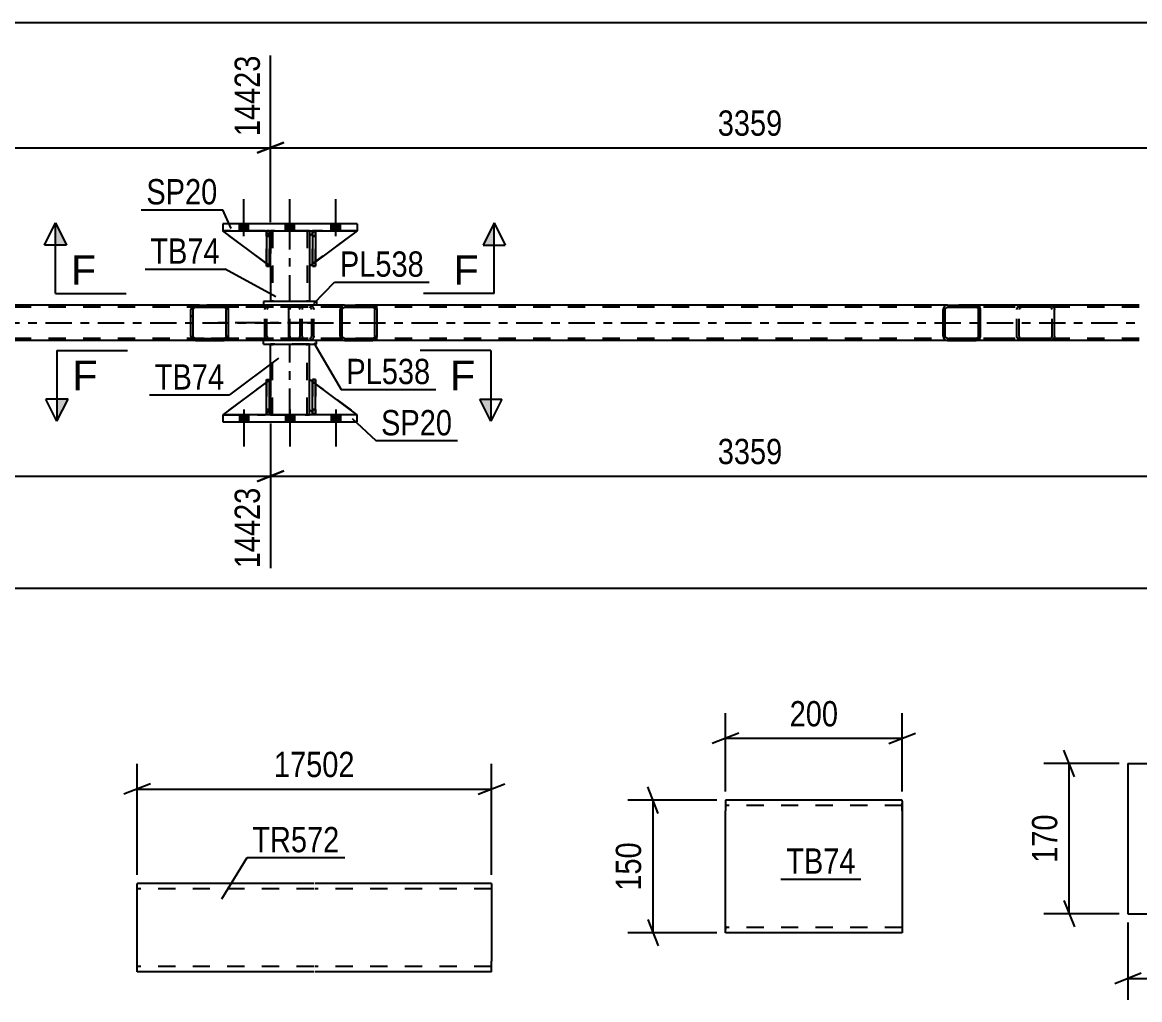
# Model space of a CAD drawing. Header units: millimetres. Extents: x 0 to 841, y 0 to 594.
# Drawn here: x 642.3 to 768.8, y 139.2 to 249.9 of the extents above; entities that cross this region are included whole.
import ezdxf

# ---------------------------------------------------------------- set-up
doc = ezdxf.new("R2010")
doc.units = ezdxf.units.MM
doc.linetypes.add('DXK_LINE_DOT2', pattern=[3.9198, 1.9599, -1.9599])
doc.linetypes.add('DXK_LINE_DOT3', pattern=[5.9187, 2.979, -0.9799, 0.9799, -0.9799])
doc.styles.add('Arial', font='ARIAL.TTF', dxfattribs={"height": 0.2})
doc.styles.add('Arial Narrow', font='ARIALN.TTF', dxfattribs={"height": 0.2})

# ---------------------------------------------------------------- blocks, each defined once
blk = doc.blocks.new('Bolt-122568519-7005 - 6955')
at = {"linetype": 'Continuous'}
for points in [[(667.93, 205.45), (666.89, 205.45), (666.89, 204.65), (667.93, 204.65)], [(667.93, 205.45), (666.89, 205.45), (666.89, 204.65), (667.93, 204.65)], [(667.93, 205.45), (666.89, 205.45), (666.89, 204.65), (667.93, 204.65)], [(673.13, 205.45), (672.09, 205.45), (672.09, 204.65), (673.13, 204.65)], [(673.13, 205.45), (672.09, 205.45), (672.09, 204.65), (673.13, 204.65)], [(678.33, 205.45), (677.29, 205.45), (677.29, 204.65), (678.33, 204.65)], [(678.33, 205.45), (677.29, 205.45), (677.29, 204.65), (678.33, 204.65)], [(678.33, 205.45), (677.29, 205.45), (677.29, 204.65), (678.33, 204.65)]]:
    blk.add_hatch(color=1, dxfattribs=at).paths.add_polyline_path(points)
at = {"color": 1, "linetype": 'Continuous'}
for p, q in [((666.89, 205.45), (666.89, 204.65)), ((666.89, 205.45), (666.89, 204.65)), ((666.89, 205.45), (666.89, 204.65)), ((667.41, 206.05), (667.41, 201.85)), ((667.41, 206.05), (667.41, 201.85)), ((667.41, 206.05), (667.41, 201.85)), ((667.93, 205.45), (667.93, 204.65)), ((667.93, 205.45), (667.93, 204.65)), ((667.93, 205.45), (667.93, 204.65)), ((672.09, 205.45), (672.09, 204.65)), ((672.09, 205.45), (672.09, 204.65)), ((672.61, 206.05), (672.61, 201.85)), ((672.61, 206.05), (672.61, 201.85)), ((673.13, 205.45), (673.13, 204.65)), ((673.13, 205.45), (673.13, 204.65)), ((677.29, 205.45), (677.29, 204.65)), ((677.29, 205.45), (677.29, 204.65)), ((677.29, 205.45), (677.29, 204.65)), ((677.81, 206.05), (677.81, 201.85)), ((677.81, 206.05), (677.81, 201.85)), ((677.81, 206.05), (677.81, 201.85)), ((678.33, 205.45), (678.33, 204.65)), ((678.33, 205.45), (678.33, 204.65)), ((678.33, 205.45), (678.33, 204.65))]:
    blk.add_line(p, q, dxfattribs=at)
blk = doc.blocks.new('Part-122568519-7002 - 6955')
at = {"color": 7, "linetype": 'DXK_LINE_DOT2'}
for p, q in [((675.41, 226.25), (674.81, 225.65)), ((674.81, 222.25), (680.21, 226.25)), ((674.81, 225.65), (674.81, 222.25)), ((680.21, 226.25), (675.41, 226.25))]:
    blk.add_line(p, q, dxfattribs=at)
blk = doc.blocks.new('Part-122568519-7067 - 6955')
at = {"color": 2, "linetype": 'Continuous'}
for p, q in [((675.61, 218.25), (669.61, 218.25)), ((669.61, 218.25), (669.61, 217.85)), ((675.61, 218.25), (675.61, 217.85))]:
    blk.add_line(p, q, dxfattribs=at)
at = {"color": 7, "linetype": 'DXK_LINE_DOT2'}
blk.add_line((675.61, 217.85), (669.61, 217.85), dxfattribs=at)
blk = doc.blocks.new('Bolt-122568519-7004 - 6955')
at = {"linetype": 'Continuous'}
for points in [[(666.89, 226.25), (667.93, 226.25), (667.93, 227.05), (666.89, 227.05)], [(666.89, 226.25), (667.93, 226.25), (667.93, 227.05), (666.89, 227.05)], [(666.89, 226.25), (667.93, 226.25), (667.93, 227.05), (666.89, 227.05)], [(672.09, 226.25), (673.13, 226.25), (673.13, 227.05), (672.09, 227.05)], [(672.09, 226.25), (673.13, 226.25), (673.13, 227.05), (672.09, 227.05)], [(677.29, 226.25), (678.33, 226.25), (678.33, 227.05), (677.29, 227.05)], [(677.29, 226.25), (678.33, 226.25), (678.33, 227.05), (677.29, 227.05)], [(677.29, 226.25), (678.33, 226.25), (678.33, 227.05), (677.29, 227.05)]]:
    blk.add_hatch(color=1, dxfattribs=at).paths.add_polyline_path(points)
at = {"color": 1, "linetype": 'Continuous'}
for p, q in [((667.41, 225.65), (667.41, 229.85)), ((667.41, 225.65), (667.41, 229.85)), ((667.41, 225.65), (667.41, 229.85)), ((672.61, 225.65), (672.61, 229.85)), ((672.61, 225.65), (672.61, 229.85)), ((677.81, 225.65), (677.81, 229.85)), ((677.81, 225.65), (677.81, 229.85)), ((677.81, 225.65), (677.81, 229.85)), ((666.89, 226.25), (666.89, 227.05)), ((666.89, 226.25), (666.89, 227.05)), ((666.89, 226.25), (666.89, 227.05)), ((667.93, 226.25), (667.93, 227.05)), ((667.93, 226.25), (667.93, 227.05)), ((667.93, 226.25), (667.93, 227.05)), ((672.09, 226.25), (672.09, 227.05)), ((672.09, 226.25), (672.09, 227.05)), ((673.13, 226.25), (673.13, 227.05)), ((673.13, 226.25), (673.13, 227.05)), ((677.29, 226.25), (677.29, 227.05)), ((677.29, 226.25), (677.29, 227.05)), ((677.29, 226.25), (677.29, 227.05)), ((678.33, 226.25), (678.33, 227.05)), ((678.33, 226.25), (678.33, 227.05)), ((678.33, 226.25), (678.33, 227.05))]:
    blk.add_line(p, q, dxfattribs=at)
blk = doc.blocks.new('Part-122568519-7014 - 6955')
at = {"color": 7, "linetype": 'DXK_LINE_DOT2'}
for p, q in [((675.17, 225.65), (675.17, 226.25)), ((675.17, 226.25), (675.17, 226.25)), ((675.17, 226.25), (675.17, 222.25)), ((675.49, 226.25), (675.17, 226.25)), ((675.17, 222.25), (675.17, 225.65)), ((675.17, 225.65), (675.49, 225.65)), ((675.49, 225.65), (675.49, 226.25)), ((675.49, 222.25), (675.49, 226.25)), ((675.49, 225.65), (675.49, 222.25)), ((675.17, 222.25), (675.49, 222.25))]:
    blk.add_line(p, q, dxfattribs=at)
blk = doc.blocks.new('Part-122568519-7015 - 6955')
at = {"color": 2, "linetype": 'Continuous'}
for p, q in [((670.29, 226.25), (669.97, 226.25)), ((669.97, 226.25), (669.97, 222.25)), ((670.29, 226.25), (670.29, 226.25)), ((670.29, 226.25), (670.29, 222.25)), ((670.29, 222.25), (669.97, 222.25))]:
    blk.add_line(p, q, dxfattribs=at)
at = {"color": 7, "linetype": 'DXK_LINE_DOT2'}
for p, q in [((669.97, 225.65), (669.97, 226.25)), ((670.29, 225.65), (669.97, 225.65)), ((669.97, 225.65), (669.97, 222.25)), ((670.29, 225.65), (670.29, 226.25)), ((670.29, 226.25), (670.29, 226.25)), ((670.29, 222.25), (670.29, 225.65))]:
    blk.add_line(p, q, dxfattribs=at)
blk = doc.blocks.new('Part-122568519-7016 - 6955')
at = {"color": 2, "linetype": 'Continuous'}
for p, q in [((675.49, 226.25), (675.17, 226.25)), ((675.17, 226.25), (675.17, 222.25)), ((675.49, 226.25), (675.49, 226.25)), ((675.49, 226.25), (675.49, 222.25)), ((675.49, 222.25), (675.17, 222.25))]:
    blk.add_line(p, q, dxfattribs=at)
at = {"color": 7, "linetype": 'DXK_LINE_DOT2'}
for p, q in [((675.17, 225.65), (675.17, 226.25)), ((675.49, 225.65), (675.17, 225.65)), ((675.17, 225.65), (675.17, 222.25)), ((675.49, 225.65), (675.49, 226.25)), ((675.49, 226.25), (675.49, 226.25)), ((675.49, 222.25), (675.49, 225.65))]:
    blk.add_line(p, q, dxfattribs=at)
blk = doc.blocks.new('Part-122568519-7019 - 6955')
at = {"color": 7, "linetype": 'DXK_LINE_DOT2'}
for p, q in [((670.41, 222.25), (665.01, 226.25)), ((665.01, 226.25), (669.81, 226.25)), ((669.81, 226.25), (670.41, 225.65)), ((670.41, 225.65), (669.81, 226.25)), ((670.41, 225.65), (670.41, 222.25)), ((670.41, 225.65), (670.41, 225.65)), ((670.41, 225.65), (670.41, 222.25))]:
    blk.add_line(p, q, dxfattribs=at)
blk = doc.blocks.new('Part-122568519-7022 - 6955')
at = {"color": 2, "linetype": 'Continuous'}
for p, q in [((669.97, 222.58), (665.01, 226.25)), ((669.97, 226.1), (669.81, 226.25)), ((670.41, 225.65), (670.29, 225.78)), ((670.41, 225.65), (670.41, 225.65)), ((670.41, 222.25), (670.41, 225.65)), ((670.29, 222.34), (670.41, 222.25)), ((670.41, 222.25), (670.41, 222.25))]:
    blk.add_line(p, q, dxfattribs=at)
at = {"color": 7, "linetype": 'DXK_LINE_DOT2'}
for p, q in [((669.81, 226.25), (665.01, 226.25)), ((669.81, 226.25), (670.41, 225.65)), ((670.29, 225.78), (669.97, 226.1)), ((670.41, 225.65), (670.41, 222.25)), ((670.29, 222.34), (669.97, 222.58))]:
    blk.add_line(p, q, dxfattribs=at)
blk = doc.blocks.new('Part-122568519-7106 - 6955')
at = {"color": 7, "linetype": 'DXK_LINE_DOT2'}
for p, q in [((768.75, 217.61), (106.35, 217.61)), ((681.98, 217.85), (661.92, 217.85)), ((758.64, 217.85), (747.05, 217.85)), ((768.75, 214.09), (106.35, 214.09)), ((758.64, 213.85), (236.25, 213.85)), ((681.98, 213.85), (661.92, 213.85))]:
    blk.add_line(p, q, dxfattribs=at)
at = {"color": 2, "linetype": 'Continuous'}
for p, q in [((661.92, 217.85), (596.85, 217.85)), ((747.05, 217.85), (681.98, 217.85)), ((768.75, 217.85), (758.64, 217.85)), ((661.92, 213.85), (596.85, 213.85)), ((747.05, 213.85), (681.98, 213.85)), ((768.75, 213.85), (758.64, 213.85))]:
    blk.add_line(p, q, dxfattribs=at)
at = {"color": 7, "linetype": 'DXK_LINE_DOT3'}
blk.add_line((106.35, 215.85), (768.75, 215.85), dxfattribs=at)
blk = doc.blocks.new('Part-122568519-7042 - 6955')
at = {"color": 2, "linetype": 'Continuous'}
for p, q in [((674.81, 206.05), (674.81, 209.45)), ((675.17, 209.19), (674.81, 209.45)), ((680.21, 205.45), (675.49, 208.95)), ((675.17, 205.7), (674.81, 206.05))]:
    blk.add_line(p, q, dxfattribs=at)
at = {"color": 7, "linetype": 'DXK_LINE_DOT2'}
for p, q in [((675.49, 208.95), (675.17, 209.19)), ((675.41, 205.45), (675.17, 205.7)), ((680.21, 205.45), (675.41, 205.45)), ((680.21, 205.45), (680.21, 205.45)), ((680.21, 205.45), (680.21, 205.45))]:
    blk.add_line(p, q, dxfattribs=at)
blk = doc.blocks.new('Part-122568519-7107 - 6955')
at = {"color": 7, "linetype": 'DXK_LINE_DOT2'}
for p, q in [((675.49, 209.45), (675.17, 209.45)), ((675.17, 206.05), (675.17, 209.45)), ((675.17, 209.45), (675.17, 205.45)), ((675.49, 209.45), (675.49, 206.05)), ((675.49, 205.45), (675.49, 209.45)), ((675.49, 206.05), (675.17, 206.05)), ((675.17, 205.45), (675.17, 206.05)), ((675.49, 205.45), (675.17, 205.45)), ((675.49, 206.05), (675.49, 205.45)), ((675.49, 205.45), (675.49, 205.45))]:
    blk.add_line(p, q, dxfattribs=at)
blk = doc.blocks.new('Part-122568519-7047 - 6955')
at = {"color": 2, "linetype": 'Continuous'}
for p, q in [((680.21, 205.45), (665.01, 205.45)), ((665.01, 205.45), (665.01, 204.65)), ((680.21, 204.65), (680.21, 205.45)), ((665.01, 204.65), (680.21, 204.65))]:
    blk.add_line(p, q, dxfattribs=at)
blk = doc.blocks.new('Part-122568519-7112 - 6955')
at = {"color": 2, "linetype": 'Continuous'}
for p, q in [((675.17, 226), (674.81, 225.65)), ((674.81, 225.65), (674.81, 222.25)), ((680.21, 226.25), (675.49, 222.75)), ((675.17, 222.51), (674.81, 222.25))]:
    blk.add_line(p, q, dxfattribs=at)
at = {"color": 7, "linetype": 'DXK_LINE_DOT2'}
for p, q in [((675.41, 226.25), (675.17, 226)), ((680.21, 226.25), (675.41, 226.25)), ((675.49, 222.75), (675.17, 222.51))]:
    blk.add_line(p, q, dxfattribs=at)
blk = doc.blocks.new('Part-122568519-7052 - 6955')
at = {"color": 2, "linetype": 'Continuous'}
for p, q in [((680.21, 227.05), (665.01, 227.05)), ((665.01, 227.05), (665.01, 226.25)), ((680.21, 227.05), (680.21, 226.25)), ((665.01, 226.25), (680.21, 226.25))]:
    blk.add_line(p, q, dxfattribs=at)
blk = doc.blocks.new('Part-122568519-7053 - 6955')
at = {"color": 2, "linetype": 'Continuous'}
for p, q in [((675.17, 205.45), (675.17, 209.45)), ((675.17, 209.45), (675.49, 209.45)), ((675.49, 205.45), (675.49, 209.45)), ((675.17, 205.45), (675.17, 205.45)), ((675.49, 205.45), (675.17, 205.45))]:
    blk.add_line(p, q, dxfattribs=at)
at = {"color": 7, "linetype": 'DXK_LINE_DOT2'}
for p, q in [((675.17, 209.45), (675.17, 206.05)), ((675.49, 206.05), (675.49, 209.45)), ((675.17, 206.05), (675.17, 205.45)), ((675.17, 206.05), (675.49, 206.05)), ((675.49, 205.45), (675.49, 206.05)), ((675.49, 205.45), (675.49, 205.45))]:
    blk.add_line(p, q, dxfattribs=at)
blk = doc.blocks.new('Part-122568519-7056 - 6955')
at = {"color": 7, "linetype": 'DXK_LINE_DOT2'}
for p, q in [((670.41, 209.45), (665.01, 205.45)), ((670.41, 206.05), (670.41, 209.45)), ((670.41, 209.45), (670.41, 206.05)), ((665.01, 205.45), (669.81, 205.45)), ((669.81, 205.45), (670.41, 206.05)), ((670.41, 206.05), (669.81, 205.45)), ((670.41, 206.05), (670.41, 206.05))]:
    blk.add_line(p, q, dxfattribs=at)
blk = doc.blocks.new('Part-122568519-7059 - 6955')
at = {"color": 2, "linetype": 'Continuous'}
for p, q in [((669.97, 209.12), (665.01, 205.45)), ((670.41, 209.45), (670.29, 209.36)), ((670.41, 206.05), (670.41, 209.45)), ((669.97, 205.6), (669.81, 205.45)), ((670.41, 206.05), (670.29, 205.92)), ((670.41, 206.05), (670.41, 206.05))]:
    blk.add_line(p, q, dxfattribs=at)
at = {"color": 7, "linetype": 'DXK_LINE_DOT2'}
for p, q in [((670.29, 209.36), (669.97, 209.12)), ((670.41, 206.05), (670.41, 209.45)), ((665.01, 205.45), (669.81, 205.45)), ((670.41, 206.05), (669.81, 205.45)), ((670.29, 205.92), (669.97, 205.6))]:
    blk.add_line(p, q, dxfattribs=at)
blk = doc.blocks.new('Part-122568519-7062 - 6955')
at = {"color": 7, "linetype": 'DXK_LINE_DOT2'}
for p, q in [((674.81, 206.05), (674.81, 209.45)), ((674.81, 209.45), (680.21, 205.45)), ((675.41, 205.45), (674.81, 206.05)), ((680.21, 205.45), (675.41, 205.45))]:
    blk.add_line(p, q, dxfattribs=at)
blk = doc.blocks.new('Part-122568519-7072 - 6955')
at = {"color": 2, "linetype": 'Continuous'}
for p, q in [((669.61, 213.45), (669.61, 213.85)), ((675.61, 213.45), (675.61, 213.85)), ((669.61, 213.45), (675.61, 213.45))]:
    blk.add_line(p, q, dxfattribs=at)
at = {"color": 7, "linetype": 'DXK_LINE_DOT2'}
blk.add_line((675.61, 213.85), (669.61, 213.85), dxfattribs=at)
blk = doc.blocks.new('Part-122568519-7108 - 6955')
at = {"color": 2, "linetype": 'Continuous'}
for p, q in [((669.97, 205.45), (669.97, 209.45)), ((669.97, 209.45), (670.29, 209.45)), ((670.29, 205.45), (670.29, 209.45)), ((669.97, 205.45), (669.97, 205.45)), ((670.29, 205.45), (669.97, 205.45))]:
    blk.add_line(p, q, dxfattribs=at)
at = {"color": 7, "linetype": 'DXK_LINE_DOT2'}
for p, q in [((669.97, 209.45), (669.97, 206.05)), ((670.29, 206.05), (670.29, 209.45)), ((669.97, 206.05), (669.97, 205.45)), ((669.97, 206.05), (670.29, 206.05)), ((670.29, 205.45), (670.29, 206.05)), ((670.29, 205.45), (670.29, 205.45))]:
    blk.add_line(p, q, dxfattribs=at)
blk = doc.blocks.new('Part-122568519-7113 - 6955')
at = {"color": 7, "linetype": 'DXK_LINE_DOT2'}
for p, q in [((669.97, 209.45), (670.29, 209.45)), ((669.97, 206.05), (669.97, 209.45)), ((669.97, 209.45), (669.97, 205.45)), ((670.29, 209.45), (670.29, 206.05)), ((670.29, 205.45), (670.29, 209.36)), ((670.29, 206.05), (669.97, 206.05)), ((669.97, 205.45), (669.97, 206.05)), ((670.29, 205.45), (669.97, 205.45)), ((670.29, 206.05), (670.29, 205.45)), ((670.29, 205.45), (670.29, 205.45))]:
    blk.add_line(p, q, dxfattribs=at)
blk = doc.blocks.new('Part-122568519-7143 - 6955')
at = {"color": 2, "linetype": 'Continuous'}
for p, q in [((670.41, 209.45), (670.41, 213.45)), ((674.81, 209.45), (674.81, 213.45)), ((670.41, 205.45), (670.41, 206.05)), ((674.81, 205.45), (674.81, 206.05))]:
    blk.add_line(p, q, dxfattribs=at)
at = {"color": 7, "linetype": 'DXK_LINE_DOT2'}
for p, q in [((674.81, 213.45), (670.41, 213.45)), ((670.65, 205.45), (670.65, 213.45)), ((674.57, 205.45), (674.57, 213.45)), ((670.41, 206.05), (670.41, 209.45)), ((674.81, 206.05), (674.81, 209.45)), ((670.41, 205.45), (674.81, 205.45))]:
    blk.add_line(p, q, dxfattribs=at)
at = {"color": 7, "linetype": 'DXK_LINE_DOT3'}
blk.add_line((672.61, 205.45), (672.61, 213.45), dxfattribs=at)
blk = doc.blocks.new('Part-122568519-7144 - 6955')
at = {"color": 7, "linetype": 'DXK_LINE_DOT2'}
for p, q in [((669.97, 225.65), (669.97, 226.25)), ((669.97, 226.25), (669.97, 226.25)), ((669.97, 226.25), (669.97, 222.25)), ((670.29, 226.25), (669.97, 226.25)), ((669.97, 222.25), (669.97, 225.65)), ((669.97, 225.65), (670.29, 225.65)), ((670.29, 225.65), (670.29, 226.25)), ((670.29, 222.25), (670.29, 226.25)), ((670.29, 225.65), (670.29, 222.25)), ((669.97, 222.25), (670.29, 222.25))]:
    blk.add_line(p, q, dxfattribs=at)
blk = doc.blocks.new('Part-122568519-7191 - 6955')
at = {"linetype": 'Continuous'}
h = blk.add_hatch(dxfattribs=at)
h.set_pattern_fill('', scale=0.7, style=0, pattern_type=0)
h.set_pattern_definition([(45, (682.444, 217.5532), (-1.57154, 1.57154), [])])
h.paths.add_polyline_path([(682.48, 217.37), (682.44, 217.55), (682.33, 217.71), (682.17, 217.81), (681.98, 217.85), (678.8, 217.85), (678.6, 217.81), (678.44, 217.71), (678.33, 217.55), (678.29, 217.37), (678.29, 214.33), (678.33, 214.15), (678.44, 213.99), (678.6, 213.89), (678.8, 213.85), (681.98, 213.85), (682.17, 213.89), (682.33, 213.99), (682.44, 214.15), (682.48, 214.33)])
h.paths.add_polyline_path([(682.21, 214.24), (682.16, 214.16), (682.08, 214.11), (681.98, 214.09), (678.8, 214.09), (678.7, 214.11), (678.62, 214.16), (678.56, 214.24), (678.54, 214.33), (678.54, 217.37), (678.56, 217.46), (678.62, 217.54), (678.7, 217.59), (678.8, 217.61), (681.98, 217.61), (682.08, 217.59), (682.16, 217.54), (682.21, 217.46), (682.23, 217.37), (682.23, 214.33)])
at = {"color": 2, "linetype": 'Continuous'}
for p, q in [((672.47, 217.37), (672.49, 217.55)), ((672.49, 217.55), (672.55, 217.71)), ((672.55, 217.71), (672.63, 217.81)), ((672.63, 217.81), (672.74, 217.85)), ((678.8, 217.85), (672.74, 217.85)), ((678.33, 217.55), (678.29, 217.37)), ((678.8, 217.85), (678.6, 217.81)), ((678.62, 217.54), (678.7, 217.59)), ((678.7, 217.59), (678.8, 217.61)), ((678.8, 217.85), (681.98, 217.85)), ((678.8, 217.61), (681.98, 217.61)), ((682.17, 217.81), (681.98, 217.85)), ((681.98, 217.61), (682.08, 217.59)), ((682.08, 217.59), (682.16, 217.54)), ((682.48, 217.37), (682.44, 217.55)), ((672.47, 214.33), (672.47, 217.37)), ((678.29, 214.33), (678.29, 217.37)), ((678.54, 217.37), (678.56, 217.46)), ((678.54, 214.33), (678.54, 217.37)), ((678.56, 217.46), (678.62, 217.54)), ((682.16, 217.54), (682.21, 217.46)), ((682.21, 217.46), (682.23, 217.37)), ((682.23, 214.33), (682.23, 217.37)), ((682.48, 214.33), (682.48, 217.37)), ((672.49, 214.15), (672.47, 214.33)), ((672.55, 213.99), (672.49, 214.15)), ((672.63, 213.89), (672.55, 213.99)), ((672.74, 213.85), (672.63, 213.89)), ((678.8, 213.85), (672.74, 213.85)), ((678.29, 214.33), (678.33, 214.15)), ((678.56, 214.24), (678.54, 214.33)), ((678.62, 214.16), (678.56, 214.24)), ((678.6, 213.89), (678.8, 213.85)), ((678.7, 214.11), (678.62, 214.16)), ((678.8, 214.09), (678.7, 214.11)), ((678.8, 214.09), (681.98, 214.09)), ((678.8, 213.85), (681.98, 213.85)), ((682.08, 214.11), (681.98, 214.09)), ((681.98, 213.85), (682.17, 213.89)), ((682.16, 214.16), (682.08, 214.11)), ((682.21, 214.24), (682.16, 214.16)), ((682.23, 214.33), (682.21, 214.24)), ((682.44, 214.15), (682.48, 214.33))]:
    blk.add_line(p, q, dxfattribs=at)
at = {"color": 7, "linetype": 'DXK_LINE_DOT2'}
for p, q in [((672.69, 217.59), (672.64, 217.54)), ((672.74, 217.61), (672.69, 217.59)), ((681.98, 217.61), (672.74, 217.61)), ((674.01, 217.61), (674.01, 217.85)), ((674.83, 217.85), (675.02, 217.81)), ((674.93, 217.59), (674.83, 217.61)), ((675.01, 217.54), (674.93, 217.59)), ((675.29, 217.55), (675.33, 217.37)), ((681.98, 217.85), (678.8, 217.85)), ((672.61, 217.46), (672.6, 217.37)), ((672.6, 214.33), (672.6, 217.37)), ((672.64, 217.54), (672.61, 217.46)), ((675.06, 217.46), (675.01, 217.54)), ((675.08, 217.37), (675.06, 217.46)), ((675.08, 214.33), (675.08, 217.37)), ((675.33, 214.33), (675.33, 217.37)), ((672.6, 214.33), (672.61, 214.24)), ((672.61, 214.24), (672.64, 214.16)), ((672.64, 214.16), (672.69, 214.11)), ((672.69, 214.11), (672.74, 214.09)), ((681.98, 214.09), (672.74, 214.09)), ((674.01, 213.85), (674.01, 214.09)), ((674.83, 214.09), (674.93, 214.11)), ((675.02, 213.89), (674.83, 213.85)), ((674.93, 214.11), (675.01, 214.16)), ((675.01, 214.16), (675.06, 214.24)), ((675.06, 214.24), (675.08, 214.33)), ((675.33, 214.33), (675.29, 214.15)), ((681.98, 213.85), (678.8, 213.85))]:
    blk.add_line(p, q, dxfattribs=at)
for centre, start, end in [((674.84, 217.35), 23.8494, 68.8059), ((674.84, 214.34), 291.1941, 336.1506)]:
    blk.add_arc(centre, 0.492, start, end, dxfattribs=at)
at = {"color": 2, "linetype": 'Continuous'}
for centre, start, end in [((678.78, 217.35), 111.1941, 156.1506), ((681.99, 217.35), 23.8494, 68.8059), ((678.78, 214.34), 203.8494, 248.8059), ((681.99, 214.34), 291.1941, 336.1506)]:
    blk.add_arc(centre, 0.492, start, end, dxfattribs=at)
blk = doc.blocks.new('Part-122568519-7152 - 6955')
at = {"linetype": 'Continuous'}
h = blk.add_hatch(dxfattribs=at)
h.set_pattern_fill('', scale=0.7, style=0, pattern_type=0)
h.set_pattern_definition([(45, (665.626, 217.5532), (-1.57154, 1.57154), [])])
h.paths.add_polyline_path([(665.66, 217.37), (665.63, 217.55), (665.52, 217.71), (665.35, 217.81), (665.15, 217.85), (661.92, 217.85), (661.72, 217.81), (661.56, 217.71), (661.45, 217.55), (661.41, 217.37), (661.41, 214.33), (661.45, 214.15), (661.56, 213.99), (661.72, 213.89), (661.92, 213.85), (665.15, 213.85), (665.35, 213.89), (665.52, 213.99), (665.63, 214.15), (665.66, 214.33)])
h.paths.add_polyline_path([(665.39, 214.24), (665.33, 214.16), (665.25, 214.11), (665.15, 214.09), (661.92, 214.09), (661.82, 214.11), (661.74, 214.16), (661.68, 214.24), (661.66, 214.33), (661.66, 217.37), (661.68, 217.46), (661.74, 217.54), (661.82, 217.59), (661.92, 217.61), (665.15, 217.61), (665.25, 217.59), (665.33, 217.54), (665.39, 217.46), (665.41, 217.37), (665.41, 214.33)])
at = {"color": 2, "linetype": 'Continuous'}
for p, q in [((661.45, 217.55), (661.41, 217.37)), ((661.92, 217.85), (661.72, 217.81)), ((661.74, 217.54), (661.82, 217.59)), ((661.82, 217.59), (661.92, 217.61)), ((661.92, 217.85), (665.15, 217.85)), ((661.92, 217.61), (665.15, 217.61)), ((672.74, 217.85), (665.15, 217.85)), ((665.35, 217.81), (665.15, 217.85)), ((665.15, 217.61), (665.25, 217.59)), ((665.25, 217.59), (665.33, 217.54)), ((665.66, 217.37), (665.63, 217.55)), ((661.41, 214.33), (661.41, 217.37)), ((661.66, 217.37), (661.68, 217.46)), ((661.66, 214.33), (661.66, 217.37)), ((661.68, 217.46), (661.74, 217.54)), ((665.33, 217.54), (665.39, 217.46)), ((665.39, 217.46), (665.41, 217.37)), ((665.41, 214.33), (665.41, 217.37)), ((665.66, 214.33), (665.66, 217.37)), ((661.41, 214.33), (661.45, 214.15)), ((661.68, 214.24), (661.66, 214.33)), ((661.74, 214.16), (661.68, 214.24)), ((661.72, 213.89), (661.92, 213.85)), ((661.82, 214.11), (661.74, 214.16)), ((661.92, 214.09), (661.82, 214.11)), ((661.92, 214.09), (665.15, 214.09)), ((661.92, 213.85), (665.15, 213.85)), ((665.25, 214.11), (665.15, 214.09)), ((665.15, 213.85), (665.35, 213.89)), ((672.74, 213.85), (665.15, 213.85)), ((665.33, 214.16), (665.25, 214.11)), ((665.39, 214.24), (665.33, 214.16)), ((665.41, 214.33), (665.39, 214.24)), ((665.63, 214.15), (665.66, 214.33))]:
    blk.add_line(p, q, dxfattribs=at)
at = {"color": 7, "linetype": 'DXK_LINE_DOT2'}
for p, q in [((665.15, 217.85), (661.92, 217.85)), ((673.5, 217.61), (661.92, 217.61)), ((669.76, 217.37), (669.8, 217.55)), ((670.07, 217.81), (670.27, 217.85)), ((670.17, 217.59), (670.09, 217.54)), ((670.27, 217.61), (670.17, 217.59)), ((673.5, 217.85), (672.74, 217.85)), ((673.5, 217.85), (673.7, 217.81)), ((673.6, 217.59), (673.5, 217.61)), ((673.68, 217.54), (673.6, 217.59)), ((673.98, 217.55), (674.01, 217.37)), ((669.76, 214.33), (669.76, 217.37)), ((670.03, 217.46), (670.01, 217.37)), ((670.01, 214.33), (670.01, 217.37)), ((670.09, 217.54), (670.03, 217.46)), ((673.74, 217.46), (673.68, 217.54)), ((673.76, 217.37), (673.74, 217.46)), ((673.76, 214.33), (673.76, 217.37)), ((674.01, 214.33), (674.01, 217.37)), ((673.5, 214.09), (661.92, 214.09)), ((665.15, 213.85), (661.92, 213.85)), ((669.8, 214.15), (669.76, 214.33)), ((670.01, 214.33), (670.03, 214.24)), ((670.03, 214.24), (670.09, 214.16)), ((670.27, 213.85), (670.07, 213.89)), ((670.09, 214.16), (670.11, 214.15)), ((670.11, 214.15), (670.17, 214.11)), ((670.17, 214.11), (670.27, 214.09)), ((673.5, 213.85), (672.74, 213.85)), ((673.5, 214.09), (673.6, 214.11)), ((673.7, 213.89), (673.5, 213.85)), ((673.6, 214.11), (673.68, 214.16)), ((673.68, 214.16), (673.74, 214.24)), ((673.74, 214.24), (673.76, 214.33)), ((674.01, 214.33), (673.98, 214.15))]:
    blk.add_line(p, q, dxfattribs=at)
at = {"color": 7, "linetype": 'DXK_LINE_DOT3'}
blk.add_line((675.31, 215.85), (663.54, 215.85), dxfattribs=at)
at = {"color": 2, "linetype": 'Continuous'}
for centre, start, end in [((661.9, 217.35), 110.7583, 155.68), ((665.17, 217.35), 24.32, 69.2417), ((661.9, 214.35), 204.32, 249.2417), ((665.17, 214.35), 290.7583, 335.68)]:
    blk.add_arc(centre, 0.496, start, end, dxfattribs=at)
at = {"color": 7, "linetype": 'DXK_LINE_DOT2'}
for centre, start, end in [((670.25, 217.35), 110.7583, 155.68), ((673.52, 217.35), 24.32, 69.2417), ((670.25, 214.35), 204.32, 249.2417), ((673.52, 214.35), 290.7583, 335.68)]:
    blk.add_arc(centre, 0.496, start, end, dxfattribs=at)
blk = doc.blocks.new('Part-122568519-7218 - 6955')
at = {"linetype": 'Continuous'}
h = blk.add_hatch(dxfattribs=at)
h.set_pattern_fill('', scale=0.7, style=0, pattern_type=0)
h.set_pattern_definition([(45, (750.7601, 217.5532), (-1.57154, 1.57154), [])])
h.paths.add_polyline_path([(750.8, 217.37), (750.76, 217.55), (750.65, 217.71), (750.48, 217.81), (750.29, 217.85), (747.05, 217.85), (746.86, 217.81), (746.69, 217.71), (746.58, 217.55), (746.54, 217.37), (746.54, 214.33), (746.58, 214.15), (746.69, 213.99), (746.86, 213.89), (747.05, 213.85), (750.29, 213.85), (750.48, 213.89), (750.65, 213.99), (750.76, 214.15), (750.8, 214.33)])
h.paths.add_polyline_path([(750.52, 214.24), (750.47, 214.16), (750.39, 214.11), (750.29, 214.09), (747.05, 214.09), (746.96, 214.11), (746.87, 214.16), (746.82, 214.24), (746.8, 214.33), (746.8, 217.37), (746.82, 217.46), (746.87, 217.54), (746.96, 217.59), (747.05, 217.61), (750.29, 217.61), (750.39, 217.59), (750.47, 217.54), (750.52, 217.46), (750.54, 217.37), (750.54, 214.33)])
at = {"color": 2, "linetype": 'Continuous'}
for p, q in [((746.58, 217.55), (746.54, 217.37)), ((747.05, 217.85), (746.86, 217.81)), ((746.87, 217.54), (746.96, 217.59)), ((746.96, 217.59), (747.05, 217.61)), ((747.05, 217.85), (750.29, 217.85)), ((747.05, 217.61), (750.29, 217.61)), ((758.64, 217.85), (750.29, 217.85)), ((750.48, 217.81), (750.29, 217.85)), ((750.29, 217.61), (750.39, 217.59)), ((750.39, 217.59), (750.47, 217.54)), ((750.8, 217.37), (750.76, 217.55)), ((758.64, 217.85), (758.83, 217.81)), ((759.11, 217.55), (759.15, 217.37)), ((746.54, 214.33), (746.54, 217.37)), ((746.8, 217.37), (746.82, 217.46)), ((746.8, 214.33), (746.8, 217.37)), ((746.82, 217.46), (746.87, 217.54)), ((750.47, 217.54), (750.52, 217.46)), ((750.52, 217.46), (750.54, 217.37)), ((750.54, 214.33), (750.54, 217.37)), ((750.8, 214.33), (750.8, 217.37)), ((759.15, 214.33), (759.15, 217.37)), ((746.54, 214.33), (746.58, 214.15)), ((746.82, 214.24), (746.8, 214.33)), ((746.87, 214.16), (746.82, 214.24)), ((746.86, 213.89), (747.05, 213.85)), ((746.96, 214.11), (746.87, 214.16)), ((747.05, 214.09), (746.96, 214.11)), ((747.05, 214.09), (750.29, 214.09)), ((747.05, 213.85), (750.29, 213.85)), ((750.39, 214.11), (750.29, 214.09)), ((750.29, 213.85), (750.48, 213.89)), ((758.64, 213.85), (750.29, 213.85)), ((750.47, 214.16), (750.39, 214.11)), ((750.52, 214.24), (750.47, 214.16)), ((750.54, 214.33), (750.52, 214.24)), ((750.76, 214.15), (750.8, 214.33)), ((758.83, 213.89), (758.64, 213.85)), ((759.15, 214.33), (759.11, 214.15))]:
    blk.add_line(p, q, dxfattribs=at)
at = {"color": 7, "linetype": 'DXK_LINE_DOT2'}
for p, q in [((750.29, 217.85), (747.05, 217.85)), ((758.64, 217.61), (747.05, 217.61)), ((754.89, 217.37), (754.93, 217.55)), ((755.21, 217.81), (755.4, 217.85)), ((755.22, 217.54), (755.24, 217.55)), ((755.24, 217.55), (755.3, 217.59)), ((755.3, 217.59), (755.4, 217.61)), ((758.74, 217.59), (758.64, 217.61)), ((758.82, 217.54), (758.74, 217.59)), ((754.89, 214.33), (754.89, 217.37)), ((755.17, 217.46), (755.15, 217.37)), ((755.15, 214.33), (755.15, 217.37)), ((755.22, 217.54), (755.17, 217.46)), ((758.87, 217.46), (758.82, 217.54)), ((758.89, 217.37), (758.87, 217.46)), ((758.89, 214.33), (758.89, 217.37)), ((758.64, 214.09), (747.05, 214.09)), ((750.29, 213.85), (747.05, 213.85)), ((754.93, 214.15), (754.89, 214.33)), ((755.15, 214.33), (755.17, 214.24)), ((755.17, 214.24), (755.22, 214.16)), ((755.4, 213.85), (755.21, 213.89)), ((755.22, 214.16), (755.24, 214.15)), ((755.24, 214.15), (755.3, 214.11)), ((755.3, 214.11), (755.4, 214.09)), ((758.64, 214.09), (758.74, 214.11)), ((758.74, 214.11), (758.82, 214.16)), ((758.82, 214.16), (758.87, 214.24)), ((758.87, 214.24), (758.89, 214.33))]:
    blk.add_line(p, q, dxfattribs=at)
at = {"color": 2, "linetype": 'Continuous'}
for centre, start, end in [((747.03, 217.35), 110.7583, 155.68), ((750.31, 217.35), 24.32, 69.2417), ((758.66, 217.35), 24.32, 69.2417), ((747.03, 214.35), 204.32, 249.2417), ((750.31, 214.35), 290.7583, 335.68), ((758.66, 214.35), 290.7583, 335.68)]:
    blk.add_arc(centre, 0.496, start, end, dxfattribs=at)
at = {"color": 7, "linetype": 'DXK_LINE_DOT2'}
for centre, start, end in [((755.38, 217.35), 110.7583, 155.68), ((755.38, 214.35), 204.32, 249.2417)]:
    blk.add_arc(centre, 0.496, start, end, dxfattribs=at)
blk = doc.blocks.new('Part-122568519-7237 - 6955')
at = {"color": 2, "linetype": 'Continuous'}
for p, q in [((670.41, 226.25), (670.41, 225.65)), ((674.81, 226.25), (674.81, 225.65)), ((670.41, 222.25), (670.41, 218.25)), ((674.81, 222.25), (674.81, 218.25))]:
    blk.add_line(p, q, dxfattribs=at)
at = {"color": 7, "linetype": 'DXK_LINE_DOT2'}
for p, q in [((674.81, 226.25), (670.41, 226.25)), ((670.41, 225.65), (670.41, 222.25)), ((670.65, 226.25), (670.65, 218.25)), ((674.57, 226.25), (674.57, 218.25)), ((674.81, 225.65), (674.81, 222.25)), ((674.81, 218.25), (670.41, 218.25))]:
    blk.add_line(p, q, dxfattribs=at)
at = {"color": 7, "linetype": 'DXK_LINE_DOT3'}
blk.add_line((672.61, 218.25), (672.61, 226.25), dxfattribs=at)
blk = doc.blocks.new('Part-122568519-7657 - 7653')
at = {"color": 2, "linetype": 'Continuous'}
for p, q in [((767.47, 165.95), (767.47, 148.95)), ((767.47, 165.95), (782.47, 165.95)), ((782.47, 165.95), (782.47, 148.95)), ((767.47, 148.95), (782.47, 148.95))]:
    blk.add_line(p, q, dxfattribs=at)
blk = doc.blocks.new('Part-122568519-7690 - 7685')
at = {"color": 2, "linetype": 'Continuous'}
for p, q in [((721.92, 161.8), (721.92, 160.6)), ((741.92, 161.8), (721.92, 161.8)), ((741.92, 161.71), (741.92, 161.8)), ((741.92, 161.71), (741.92, 160.6)), ((721.92, 147.54), (721.92, 160.6)), ((741.92, 160.6), (741.92, 146.8)), ((721.92, 146.89), (721.92, 147.54)), ((721.92, 146.8), (721.92, 146.89)), ((741.92, 146.8), (721.92, 146.8))]:
    blk.add_line(p, q, dxfattribs=at)
at = {"color": 7, "linetype": 'DXK_LINE_DOT2'}
for p, q in [((741.92, 161.2), (721.92, 161.2)), ((741.92, 160.6), (741.92, 161.45)), ((721.92, 147.54), (721.92, 147.15)), ((721.92, 147.4), (721.92, 147.45)), ((741.92, 147.4), (721.92, 147.4)), ((741.92, 147.4), (741.92, 147.45))]:
    blk.add_line(p, q, dxfattribs=at)
blk = doc.blocks.new('Part-122568519-3357 - 3349')
at = {"color": 2, "linetype": 'Continuous'}
for p, q in [((675.32, 152.37), (655.32, 152.37)), ((655.32, 142.47), (655.32, 152.37)), ((695.42, 152.37), (675.42, 152.37)), ((695.42, 152.37), (695.42, 143.57)), ((695.42, 142.37), (695.42, 143.57)), ((655.32, 142.37), (655.32, 142.47)), ((675.32, 142.37), (655.32, 142.37)), ((695.42, 142.37), (675.42, 142.37))]:
    blk.add_line(p, q, dxfattribs=at)
at = {"color": 7, "linetype": 'DXK_LINE_DOT2'}
for p, q in [((675.32, 151.77), (655.32, 151.77)), ((695.42, 151.77), (675.42, 151.77)), ((695.42, 151.73), (695.42, 151.63)), ((655.32, 142.97), (655.32, 143.02)), ((675.32, 142.97), (655.32, 142.97)), ((695.42, 142.97), (675.42, 142.97)), ((695.42, 143.02), (695.42, 143.34)), ((695.42, 142.97), (695.42, 143.02))]:
    blk.add_line(p, q, dxfattribs=at)
blk = doc.blocks.new('StraightDimension-122568519-7366 - 6955')
at = {"color": 7, "linetype": 'Continuous'}
for p, q in [((670.41, 227.25), (670.41, 246.12)), ((778.97, 218.85), (778.97, 246.12)), ((671.91, 236.28), (668.91, 235.08)), ((670.41, 235.68), (778.97, 235.68)), ((777.47, 235.08), (780.47, 236.28))]:
    blk.add_line(p, q, dxfattribs=at)
at = {"color": 0}
blk.add_wipeout([(728.95, 236.43), (728.95, 240.63), (720.44, 240.63), (720.44, 236.43)], dxfattribs=at)
at = {"color": 3, "style": 'Arial Narrow'}
blk.add_text('3359', height=2.863, dxfattribs=at).set_placement((721.04, 237.03))
at = {"color": 0, "linetype": 'Continuous'}
blk.add_wipeout([(778.37, 246.72), (774.17, 246.72), (774.17, 236.38), (778.37, 236.38)], dxfattribs=at)
at = {"color": 3, "linetype": 'Continuous', "style": 'Arial Narrow'}
blk.add_text('17782', height=2.863, rotation=90.0002, dxfattribs=at).set_placement((777.77, 236.98))
blk = doc.blocks.new('StraightDimension-122568519-7291 - 6955')
at = {"color": 7, "linetype": 'Continuous'}
blk.add_line((95.49, 185.79), (779.61, 185.79), dxfattribs=at)
blk = doc.blocks.new('StraightDimension-122568519-7302 - 6955')
at = {"color": 7, "linetype": 'Continuous'}
for p, q in [((778.97, 212.85), (778.97, 188.06)), ((670.41, 204.45), (670.41, 188.06)), ((671.91, 199.1), (668.91, 197.9)), ((777.47, 197.9), (780.47, 199.1)), ((670.41, 198.5), (778.97, 198.5))]:
    blk.add_line(p, q, dxfattribs=at)
at = {"color": 0}
blk.add_wipeout([(728.95, 199.25), (728.95, 203.45), (720.44, 203.45), (720.44, 199.25)], dxfattribs=at)
at = {"color": 3, "style": 'Arial Narrow'}
blk.add_text('3359', height=2.863, dxfattribs=at).set_placement((721.04, 199.85))
at = {"color": 0, "linetype": 'Continuous'}
blk.add_wipeout([(778.37, 197.8), (774.17, 197.8), (774.17, 187.46), (778.37, 187.46)], dxfattribs=at)
at = {"color": 3, "linetype": 'Continuous', "style": 'Arial Narrow'}
blk.add_text('17782', height=2.863, rotation=90.0002, dxfattribs=at).set_placement((777.77, 188.06))
blk = doc.blocks.new('StraightDimension-122568519-7307 - 6955')
at = {"color": 7, "linetype": 'Continuous'}
for p, q in [((500.15, 204.45), (500.15, 188.06)), ((670.41, 204.45), (670.41, 188.06)), ((501.65, 199.1), (498.65, 197.9)), ((668.91, 197.9), (671.91, 199.1)), ((500.15, 198.5), (670.41, 198.5))]:
    blk.add_line(p, q, dxfattribs=at)
at = {"color": 0}
blk.add_wipeout([(589.54, 199.25), (589.54, 203.45), (581.02, 203.45), (581.02, 199.25)], dxfattribs=at)
at = {"color": 3, "style": 'Arial Narrow'}
blk.add_text('4257', height=2.863, dxfattribs=at).set_placement((581.62, 199.85))
at = {"color": 0, "linetype": 'Continuous'}
blk.add_wipeout([(669.81, 197.8), (665.61, 197.8), (665.61, 187.46), (669.81, 187.46)], dxfattribs=at)
at = {"color": 3, "linetype": 'Continuous', "style": 'Arial Narrow'}
blk.add_text('14423', height=2.863, rotation=90.0002, dxfattribs=at).set_placement((669.21, 188.06))
blk = doc.blocks.new('StraightDimension-122568519-7361 - 6955')
at = {"color": 7, "linetype": 'Continuous'}
for p, q in [((500.15, 227.25), (500.15, 246.12)), ((670.41, 227.25), (670.41, 246.12)), ((501.65, 236.28), (498.65, 235.08)), ((500.15, 235.68), (670.41, 235.68)), ((668.91, 235.08), (671.91, 236.28))]:
    blk.add_line(p, q, dxfattribs=at)
at = {"color": 0}
blk.add_wipeout([(589.54, 236.43), (589.54, 240.63), (581.02, 240.63), (581.02, 236.43)], dxfattribs=at)
at = {"color": 3, "style": 'Arial Narrow'}
blk.add_text('4257', height=2.863, dxfattribs=at).set_placement((581.62, 237.03))
at = {"color": 0, "linetype": 'Continuous'}
blk.add_wipeout([(669.81, 246.72), (665.61, 246.72), (665.61, 236.38), (669.81, 236.38)], dxfattribs=at)
at = {"color": 3, "linetype": 'Continuous', "style": 'Arial Narrow'}
blk.add_text('14423', height=2.863, rotation=90.0002, dxfattribs=at).set_placement((669.21, 236.98))
blk = doc.blocks.new('StraightDimension-122568519-7381 - 6955')
at = {"color": 7, "linetype": 'Continuous'}
blk.add_line((96.13, 249.87), (778.97, 249.87), dxfattribs=at)
blk = doc.blocks.new('StraightDimension-122568519-7659 - 7653')
at = {"color": 7, "linetype": 'Continuous'}
for p, q in [((761.42, 164.45), (760.22, 167.45)), ((766.47, 165.95), (757.97, 165.95)), ((760.82, 148.95), (760.82, 165.95)), ((760.22, 150.45), (761.42, 147.45)), ((766.47, 148.95), (757.97, 148.95))]:
    blk.add_line(p, q, dxfattribs=at)
at = {"color": 0}
blk.add_wipeout([(760.07, 160.79), (755.87, 160.79), (755.87, 154.11), (760.07, 154.11)], dxfattribs=at)
at = {"color": 3, "style": 'Arial Narrow'}
blk.add_text('170', height=2.863, rotation=90.0002, dxfattribs=at).set_placement((759.47, 154.71))
blk = doc.blocks.new('StraightDimension-122568519-7670 - 7653')
at = {"color": 7, "linetype": 'Continuous'}
for p, q in [((767.47, 147.95), (767.47, 139.22)), ((782.47, 147.95), (782.47, 139.22)), ((768.97, 142.22), (765.97, 141.02)), ((780.97, 141.02), (783.97, 142.22)), ((767.47, 141.62), (782.47, 141.62))]:
    blk.add_line(p, q, dxfattribs=at)
at = {"color": 0}
blk.add_wipeout([(778.31, 142.37), (778.31, 146.57), (771.62, 146.57), (771.62, 142.37)], dxfattribs=at)
at = {"color": 3, "style": 'Arial Narrow'}
blk.add_text('150', height=2.863, dxfattribs=at).set_placement((772.22, 142.97))
blk = doc.blocks.new('StraightDimension-122568519-7703 - 7685')
at = {"color": 7, "linetype": 'Continuous'}
for p, q in [((721.92, 162.8), (721.92, 171.66)), ((741.92, 162.8), (741.92, 171.66)), ((723.42, 169.41), (720.42, 168.21)), ((721.92, 168.81), (741.92, 168.81)), ((740.42, 168.21), (743.42, 169.41))]:
    blk.add_line(p, q, dxfattribs=at)
at = {"color": 0}
blk.add_wipeout([(735.26, 169.56), (735.26, 173.76), (728.58, 173.76), (728.58, 169.56)], dxfattribs=at)
at = {"color": 3, "style": 'Arial Narrow'}
blk.add_text('200', height=2.863, dxfattribs=at).set_placement((729.18, 170.16))
blk = doc.blocks.new('StraightDimension-122568519-7692 - 7685')
at = {"color": 7, "linetype": 'Continuous'}
for p, q in [((714.31, 160.3), (713.11, 163.3)), ((720.92, 161.8), (710.86, 161.8)), ((713.71, 146.8), (713.71, 161.8)), ((713.11, 148.3), (714.31, 145.3)), ((720.92, 146.8), (710.86, 146.8))]:
    blk.add_line(p, q, dxfattribs=at)
at = {"color": 0}
blk.add_wipeout([(712.96, 157.64), (708.76, 157.64), (708.76, 150.96), (712.96, 150.96)], dxfattribs=at)
at = {"color": 3, "style": 'Arial Narrow'}
blk.add_text('150', height=2.863, rotation=90.0002, dxfattribs=at).set_placement((712.36, 151.56))
blk = doc.blocks.new('StraightDimension-122568519-3450 - 3349')
at = {"color": 7, "linetype": 'Continuous'}
for p, q in [((655.32, 153.37), (655.32, 165.92)), ((695.42, 153.37), (695.42, 165.92)), ((656.82, 163.67), (653.82, 162.47)), ((693.92, 162.47), (696.92, 163.67)), ((655.32, 163.07), (695.42, 163.07))]:
    blk.add_line(p, q, dxfattribs=at)
at = {"color": 0}
blk.add_wipeout([(680.54, 163.82), (680.54, 168.02), (670.2, 168.02), (670.2, 163.82)], dxfattribs=at)
at = {"color": 3, "style": 'Arial Narrow'}
blk.add_text('17502', height=2.863, dxfattribs=at).set_placement((670.8, 164.42))
blk = doc.blocks.new('Mark-122568519-7068 - 6955')
at = {"color": 0}
blk.add_wipeout([(688.51, 208.91), (688.51, 211.91), (679, 211.91), (679, 208.91)], dxfattribs=at)
blk.add_wipeout([(688.51, 208.91), (688.51, 211.91), (679, 211.91), (679, 208.91)], dxfattribs=at)
at = {"color": 30, "linetype": 'Continuous'}
for p, q in [((675.3, 213.59), (678.4, 208.31)), ((678.4, 208.31), (689.11, 208.31))]:
    blk.add_line(p, q, dxfattribs=at)
at = {"color": 3, "style": 'Arial Narrow'}
blk.add_text('PL538', height=2.863, dxfattribs=at).set_placement((679, 208.91))
blk = doc.blocks.new('Mark-122568519-7043 - 6955')
at = {"color": 0}
blk.add_wipeout([(690.97, 203.11), (690.97, 206.11), (682.93, 206.11), (682.93, 203.11)], dxfattribs=at)
blk.add_wipeout([(690.97, 203.11), (690.97, 206.11), (682.93, 206.11), (682.93, 203.11)], dxfattribs=at)
at = {"color": 30, "linetype": 'Continuous'}
for p, q in [((679.66, 205.03), (682.33, 202.51)), ((682.33, 202.51), (691.57, 202.51))]:
    blk.add_line(p, q, dxfattribs=at)
at = {"color": 3, "style": 'Arial Narrow'}
blk.add_text('SP20', height=2.863, dxfattribs=at).set_placement((682.93, 203.11))
blk = doc.blocks.new('Mark-122568519-7048 - 6955')
at = {"color": 0}
blk.add_wipeout([(664.4, 229.26), (664.4, 232.26), (656.36, 232.26), (656.36, 229.26)], dxfattribs=at)
blk.add_wipeout([(664.4, 229.26), (664.4, 232.26), (656.36, 232.26), (656.36, 229.26)], dxfattribs=at)
at = {"color": 30, "linetype": 'Continuous'}
for p in [(655.76, 228.66), (665.95, 226.53)]:
    blk.add_line(p, (665, 228.66), dxfattribs=at)
at = {"color": 3, "style": 'Arial Narrow'}
blk.add_text('SP20', height=2.863, dxfattribs=at).set_placement((656.36, 229.26))
blk = doc.blocks.new('Mark-122568519-7063 - 6955')
at = {"color": 0}
blk.add_wipeout([(687.78, 221.07), (687.78, 224.07), (678.27, 224.07), (678.27, 221.07)], dxfattribs=at)
blk.add_wipeout([(687.78, 221.07), (687.78, 224.07), (678.27, 224.07), (678.27, 221.07)], dxfattribs=at)
at = {"color": 30, "linetype": 'Continuous'}
for p, q in [((675.33, 218.05), (677.67, 220.47)), ((677.67, 220.47), (688.38, 220.47))]:
    blk.add_line(p, q, dxfattribs=at)
at = {"color": 3, "style": 'Arial Narrow'}
blk.add_text('PL538', height=2.863, dxfattribs=at).set_placement((678.27, 221.07))
blk = doc.blocks.new('Mark-122568519-7139 - 6955')
at = {"color": 0}
blk.add_wipeout([(665.16, 208.29), (665.16, 211.29), (657.31, 211.29), (657.31, 208.29)], dxfattribs=at)
blk.add_wipeout([(665.16, 208.29), (665.16, 211.29), (657.31, 211.29), (657.31, 208.29)], dxfattribs=at)
at = {"color": 30, "linetype": 'Continuous'}
for p in [(671.31, 211.84), (656.71, 207.69)]:
    blk.add_line(p, (665.76, 207.69), dxfattribs=at)
at = {"color": 3, "style": 'Arial Narrow'}
blk.add_text('TB74', height=2.863, dxfattribs=at).set_placement((657.31, 208.29))
blk = doc.blocks.new('Mark-122568519-7233 - 6955')
at = {"color": 0}
blk.add_wipeout([(664.66, 222.54), (664.66, 225.54), (656.81, 225.54), (656.81, 222.54)], dxfattribs=at)
blk.add_wipeout([(664.66, 222.54), (664.66, 225.54), (656.81, 225.54), (656.81, 222.54)], dxfattribs=at)
at = {"color": 30, "linetype": 'Continuous'}
for p in [(656.21, 221.94), (671.01, 218.8)]:
    blk.add_line(p, (665.26, 221.94), dxfattribs=at)
at = {"color": 3, "style": 'Arial Narrow'}
blk.add_text('TB74', height=2.863, dxfattribs=at).set_placement((656.81, 222.54))
blk = doc.blocks.new('SectionMark-122568519-7407 - 6955')
at = {"linetype": 'Continuous'}
for points in [[(647.32, 224.66), (646.07, 224.66), (646.07, 227.16)], [(695.73, 224.66), (694.48, 224.66), (695.73, 227.16)]]:
    blk.add_hatch(color=6, dxfattribs=at).paths.add_polyline_path(points)
at = {"color": 6, "linetype": 'Continuous'}
for p, q in [((644.82, 224.66), (646.07, 227.16)), ((646.07, 219.16), (646.07, 227.16)), ((646.07, 227.16), (647.32, 224.66)), ((695.73, 227.16), (694.48, 224.66)), ((695.73, 219.16), (695.73, 227.16)), ((695.73, 227.16), (696.98, 224.66)), ((647.32, 224.66), (644.82, 224.66)), ((694.48, 224.66), (696.98, 224.66)), ((646.07, 219.16), (654.07, 219.16)), ((695.73, 219.16), (687.73, 219.16))]:
    blk.add_line(p, q, dxfattribs=at)
at = {"color": 0, "linetype": 'Continuous'}
for points in [[(650.67, 220.16), (650.67, 223.66), (647.82, 223.66), (647.82, 220.16)], [(693.98, 220.16), (693.98, 223.66), (691.13, 223.66), (691.13, 220.16)]]:
    blk.add_wipeout(points, dxfattribs=at)
at = {"color": 3, "linetype": 'Continuous', "style": 'Arial'}
for p in [(647.82, 220.16), (691.13, 220.16)]:
    blk.add_text('F', height=3.34, dxfattribs=at).set_placement(p)
blk = doc.blocks.new('SectionMark-122568519-7411 - 6955')
at = {"linetype": 'Continuous'}
for points in [[(646.24, 207.22), (647.49, 207.22), (646.24, 204.72)], [(694.09, 207.22), (695.34, 207.22), (695.34, 204.72)]]:
    blk.add_hatch(color=6, dxfattribs=at).paths.add_polyline_path(points)
at = {"color": 6, "linetype": 'Continuous'}
for p, q in [((646.24, 212.72), (654.24, 212.72)), ((646.24, 212.72), (646.24, 204.72)), ((695.34, 212.72), (687.34, 212.72)), ((695.34, 212.72), (695.34, 204.72)), ((646.24, 204.72), (644.99, 207.22)), ((647.49, 207.22), (644.99, 207.22)), ((646.24, 204.72), (647.49, 207.22)), ((694.09, 207.22), (696.59, 207.22)), ((695.34, 204.72), (694.09, 207.22)), ((696.59, 207.22), (695.34, 204.72))]:
    blk.add_line(p, q, dxfattribs=at)
at = {"color": 0, "linetype": 'Continuous'}
for points in [[(650.84, 208.22), (650.84, 211.72), (647.99, 211.72), (647.99, 208.22)], [(693.59, 208.22), (693.59, 211.72), (690.74, 211.72), (690.74, 208.22)]]:
    blk.add_wipeout(points, dxfattribs=at)
at = {"color": 3, "linetype": 'Continuous', "style": 'Arial'}
for p in [(647.99, 208.22), (690.74, 208.22)]:
    blk.add_text('F', height=3.34, dxfattribs=at).set_placement(p)
blk = doc.blocks.new('Mark-122568519-7688 - 7685')
at = {"color": 0}
blk.add_wipeout([(736.64, 153.48), (736.64, 156.48), (728.79, 156.48), (728.79, 153.48)], dxfattribs=at)
blk.add_wipeout([(736.64, 153.48), (736.64, 156.48), (728.79, 156.48), (728.79, 153.48)], dxfattribs=at)
at = {"color": 30, "linetype": 'Continuous'}
blk.add_line((728.19, 152.88), (737.24, 152.88), dxfattribs=at)
at = {"color": 3, "style": 'Arial Narrow'}
blk.add_text('TB74', height=2.863, dxfattribs=at).set_placement((728.79, 153.48))
blk = doc.blocks.new('Mark-122568519-3353 - 3349')
at = {"color": 0}
blk.add_wipeout([(678.21, 155.91), (678.21, 158.91), (668.35, 158.91), (668.35, 155.91)], dxfattribs=at)
blk.add_wipeout([(678.21, 155.91), (678.21, 158.91), (668.35, 158.91), (668.35, 155.91)], dxfattribs=at)
at = {"color": 30, "linetype": 'Continuous'}
for p, q in [((664.89, 150.62), (667.75, 155.31)), ((667.75, 155.31), (678.81, 155.31))]:
    blk.add_line(p, q, dxfattribs=at)
at = {"color": 3, "style": 'Arial Narrow'}
blk.add_text('TR572', height=2.863, dxfattribs=at).set_placement((668.35, 155.91))

msp = doc.modelspace()

# ---------------------------------------------------------------- block references
for name in ['Bolt-122568519-7004 - 6955', 'Part-122568519-7052 - 6955', 'Part-122568519-7019 - 6955', 'Part-122568519-7022 - 6955', 'Part-122568519-7015 - 6955', 'Part-122568519-7144 - 6955', 'Part-122568519-7237 - 6955', 'Part-122568519-7002 - 6955', 'Part-122568519-7112 - 6955', 'Part-122568519-7014 - 6955', 'Part-122568519-7016 - 6955', 'Part-122568519-7106 - 6955', 'Part-122568519-7152 - 6955', 'Part-122568519-7067 - 6955', 'Part-122568519-7191 - 6955', 'Part-122568519-7218 - 6955', 'Part-122568519-7072 - 6955', 'Part-122568519-7143 - 6955', 'Part-122568519-7056 - 6955', 'Part-122568519-7059 - 6955', 'Part-122568519-7108 - 6955', 'Part-122568519-7113 - 6955', 'Part-122568519-7042 - 6955', 'Part-122568519-7062 - 6955', 'Part-122568519-7107 - 6955', 'Part-122568519-7053 - 6955', 'Part-122568519-7047 - 6955', 'Bolt-122568519-7005 - 6955', 'StraightDimension-122568519-7703 - 7685', 'StraightDimension-122568519-3450 - 3349', 'StraightDimension-122568519-7659 - 7653', 'Part-122568519-7657 - 7653', 'Part-122568519-7690 - 7685', 'Part-122568519-3357 - 3349']:
    msp.add_blockref(name, (0, 0))

# ---------------------------------------------------------------- next in the draw order: block references
for name in ['StraightDimension-122568519-7366 - 6955', 'StraightDimension-122568519-7291 - 6955', 'StraightDimension-122568519-7692 - 7685', 'Mark-122568519-3353 - 3349', 'Mark-122568519-7688 - 7685', 'StraightDimension-122568519-7670 - 7653']:
    msp.add_blockref(name, (0, 0))

# ---------------------------------------------------------------- next in the draw order: block references
for name in ['StraightDimension-122568519-7361 - 6955', 'StraightDimension-122568519-7302 - 6955']:
    msp.add_blockref(name, (0, 0))

# ---------------------------------------------------------------- next in the draw order: block references
for name in ['StraightDimension-122568519-7381 - 6955', 'Mark-122568519-7068 - 6955', 'Mark-122568519-7139 - 6955', 'Mark-122568519-7043 - 6955', 'StraightDimension-122568519-7307 - 6955']:
    msp.add_blockref(name, (0, 0))

# ---------------------------------------------------------------- next in the draw order: block references
for name in ['Mark-122568519-7048 - 6955', 'Mark-122568519-7233 - 6955', 'Mark-122568519-7063 - 6955', 'SectionMark-122568519-7411 - 6955']:
    msp.add_blockref(name, (0, 0))

# ---------------------------------------------------------------- next in the draw order: block references
msp.add_blockref('SectionMark-122568519-7407 - 6955', (0, 0))

doc.saveas('drawing.dxf')
